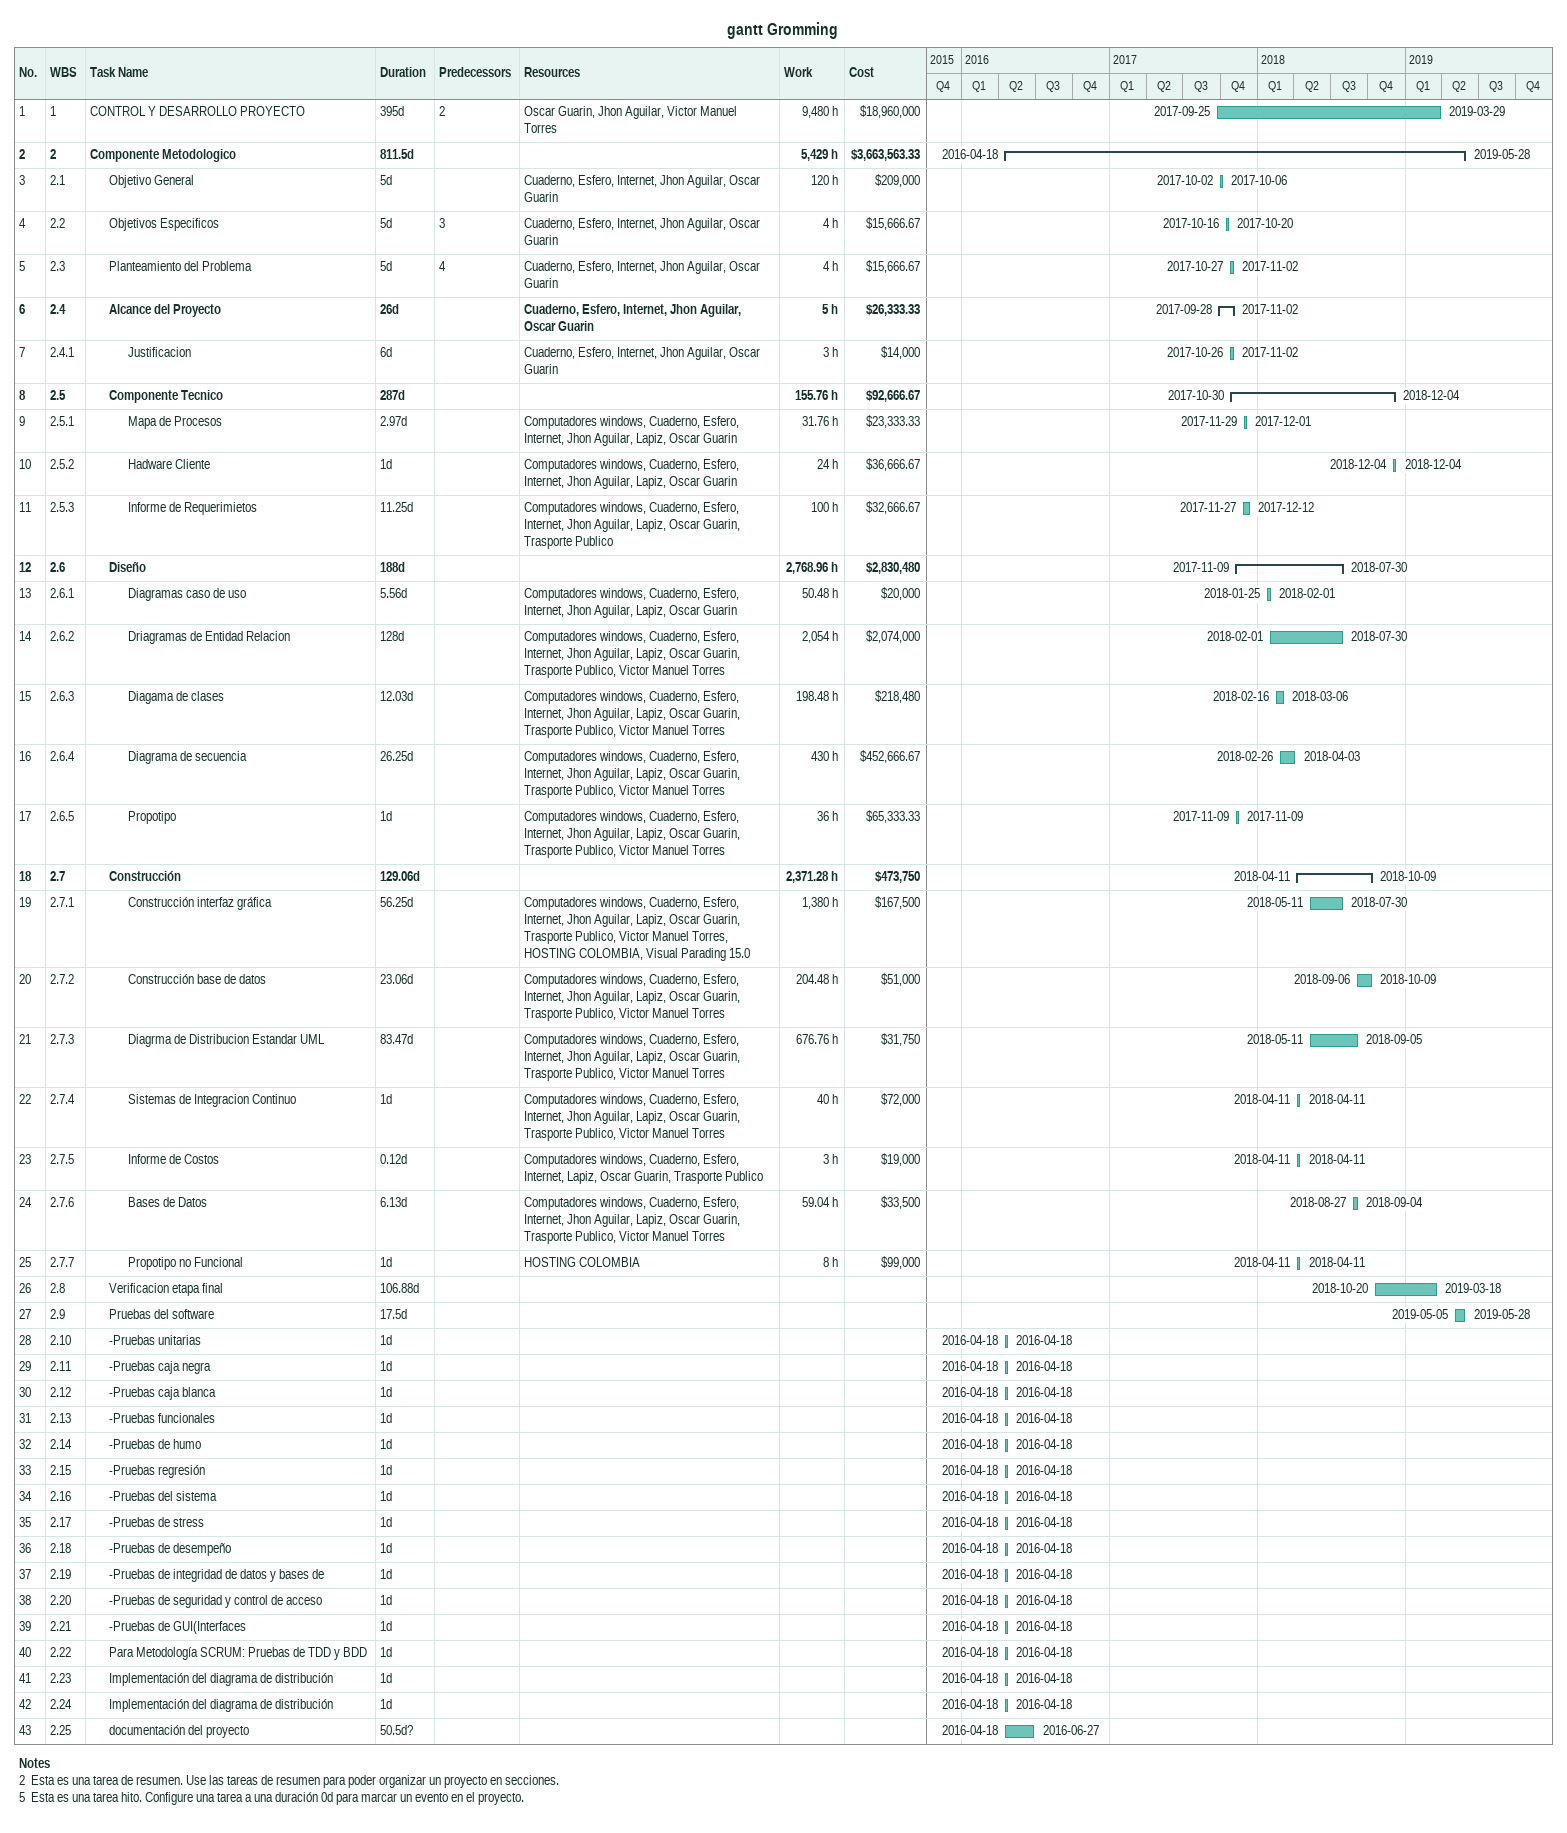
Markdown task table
gantt Gromming

| ID | WBS | Task | Duration | Start | Finish | Predecessors | Resources | Work (h) | Cost ($) |
|---|---|---|---|---|---|---|---|---|---|
| 1 | 1 | CONTROL Y DESARROLLO PROYECTO | 395d | 2017-09-25 | 2019-03-29 | 2 | Oscar Guarin, Jhon Aguilar, Victor Manuel Torres | 9480 | 18960000 |
| 2 | 2 | **Componente Metodologico** | 811.5d | 2016-04-18 | 2019-05-28 |  |  | 5429 | 3663563.33 |
| 3 | 2.1 | Objetivo General | 5d | 2017-10-02 | 2017-10-06 |  | Cuaderno, Esfero, Internet, Jhon Aguilar, Oscar Guarin | 120 | 209000 |
| 4 | 2.2 | Objetivos Especificos | 5d | 2017-10-16 | 2017-10-20 | 3 | Cuaderno, Esfero, Internet, Jhon Aguilar, Oscar Guarin | 4 | 15666.67 |
| 5 | 2.3 | Planteamiento del Problema | 5d | 2017-10-27 | 2017-11-02 | 4 | Cuaderno, Esfero, Internet, Jhon Aguilar, Oscar Guarin | 4 | 15666.67 |
| 6 | 2.4 | **Alcance del Proyecto** | 26d | 2017-09-28 | 2017-11-02 |  | Cuaderno, Esfero, Internet, Jhon Aguilar, Oscar Guarin | 5 | 26333.33 |
| 7 | 2.4.1 | Justificacion | 6d | 2017-10-26 | 2017-11-02 |  | Cuaderno, Esfero, Internet, Jhon Aguilar, Oscar Guarin | 3 | 14000 |
| 8 | 2.5 | **Componente Tecnico** | 287d | 2017-10-30 | 2018-12-04 |  |  | 155.76 | 92666.67 |
| 9 | 2.5.1 | Mapa de Procesos | 2.97d | 2017-11-29 | 2017-12-01 |  | Computadores windows, Cuaderno, Esfero, Internet, Jhon Aguilar, Lapiz, Oscar Guarin | 31.76 | 23333.33 |
| 10 | 2.5.2 | Hadware Cliente | 1d | 2018-12-04 | 2018-12-04 |  | Computadores windows, Cuaderno, Esfero, Internet, Jhon Aguilar, Lapiz, Oscar Guarin | 24 | 36666.67 |
| 11 | 2.5.3 | Informe de Requerimietos | 11.25d | 2017-11-27 | 2017-12-12 |  | Computadores windows, Cuaderno, Esfero, Internet, Jhon Aguilar, Lapiz, Oscar Guarin, Trasporte Publico | 100 | 32666.67 |
| 12 | 2.6 | **Diseño** | 188d | 2017-11-09 | 2018-07-30 |  |  | 2768.96 | 2830480 |
| 13 | 2.6.1 | Diagramas caso de uso | 5.56d | 2018-01-25 | 2018-02-01 |  | Computadores windows, Cuaderno, Esfero, Internet, Jhon Aguilar, Lapiz, Oscar Guarin | 50.48 | 20000 |
| 14 | 2.6.2 | Driagramas de Entidad Relacion | 128d | 2018-02-01 | 2018-07-30 |  | Computadores windows, Cuaderno, Esfero, Internet, Jhon Aguilar, Lapiz, Oscar Guarin, Trasporte Publico, Victor Manuel Torres | 2054 | 2074000 |
| 15 | 2.6.3 | Diagama de clases | 12.03d | 2018-02-16 | 2018-03-06 |  | Computadores windows, Cuaderno, Esfero, Internet, Jhon Aguilar, Lapiz, Oscar Guarin, Trasporte Publico, Victor Manuel Torres | 198.48 | 218480 |
| 16 | 2.6.4 | Diagrama de secuencia | 26.25d | 2018-02-26 | 2018-04-03 |  | Computadores windows, Cuaderno, Esfero, Internet, Jhon Aguilar, Lapiz, Oscar Guarin, Trasporte Publico, Victor Manuel Torres | 430 | 452666.67 |
| 17 | 2.6.5 | Propotipo | 1d | 2017-11-09 | 2017-11-09 |  | Computadores windows, Cuaderno, Esfero, Internet, Jhon Aguilar, Lapiz, Oscar Guarin, Trasporte Publico, Victor Manuel Torres | 36 | 65333.33 |
| 18 | 2.7 | **Construcción** | 129.06d | 2018-04-11 | 2018-10-09 |  |  | 2371.28 | 473750 |
| 19 | 2.7.1 | Construcción interfaz gráfica | 56.25d | 2018-05-11 | 2018-07-30 |  | Computadores windows, Cuaderno, Esfero, Internet, Jhon Aguilar, Lapiz, Oscar Guarin, Trasporte Publico, Victor Manuel Torres, HOSTING COLOMBIA, Visual Parading 15.0 | 1380 | 167500 |
| 20 | 2.7.2 | Construcción base de datos | 23.06d | 2018-09-06 | 2018-10-09 |  | Computadores windows, Cuaderno, Esfero, Internet, Jhon Aguilar, Lapiz, Oscar Guarin, Trasporte Publico, Victor Manuel Torres | 204.48 | 51000 |
| 21 | 2.7.3 | Diagrma de Distribucion Estandar UML | 83.47d | 2018-05-11 | 2018-09-05 |  | Computadores windows, Cuaderno, Esfero, Internet, Jhon Aguilar, Lapiz, Oscar Guarin, Trasporte Publico, Victor Manuel Torres | 676.76 | 31750 |
| 22 | 2.7.4 | Sistemas de Integracion Continuo | 1d | 2018-04-11 | 2018-04-11 |  | Computadores windows, Cuaderno, Esfero, Internet, Jhon Aguilar, Lapiz, Oscar Guarin, Trasporte Publico, Victor Manuel Torres | 40 | 72000 |
| 23 | 2.7.5 | Informe de Costos | 0.12d | 2018-04-11 | 2018-04-11 |  | Computadores windows, Cuaderno, Esfero, Internet, Lapiz, Oscar Guarin, Trasporte Publico | 3 | 19000 |
| 24 | 2.7.6 | Bases de Datos | 6.13d | 2018-08-27 | 2018-09-04 |  | Computadores windows, Cuaderno, Esfero, Internet, Jhon Aguilar, Lapiz, Oscar Guarin, Trasporte Publico, Victor Manuel Torres | 59.04 | 33500 |
| 25 | 2.7.7 | Propotipo no Funcional | 1d | 2018-04-11 | 2018-04-11 |  | HOSTING COLOMBIA | 8 | 99000 |
| 26 | 2.8 | Verificacion etapa final | 106.88d | 2018-10-20 | 2019-03-18 |  |  |  |  |
| 27 | 2.9 | Pruebas del software | 17.5d | 2019-05-05 | 2019-05-28 |  |  |  |  |
| 28 | 2.10 | -Pruebas unitarias | 1d | 2016-04-18 | 2016-04-18 |  |  |  |  |
| 29 | 2.11 | -Pruebas caja negra | 1d | 2016-04-18 | 2016-04-18 |  |  |  |  |
| 30 | 2.12 | -Pruebas caja blanca | 1d | 2016-04-18 | 2016-04-18 |  |  |  |  |
| 31 | 2.13 | -Pruebas funcionales | 1d | 2016-04-18 | 2016-04-18 |  |  |  |  |
| 32 | 2.14 | -Pruebas de humo | 1d | 2016-04-18 | 2016-04-18 |  |  |  |  |
| 33 | 2.15 | -Pruebas regresión | 1d | 2016-04-18 | 2016-04-18 |  |  |  |  |
| 34 | 2.16 | -Pruebas del sistema | 1d | 2016-04-18 | 2016-04-18 |  |  |  |  |
| 35 | 2.17 | -Pruebas de stress | 1d | 2016-04-18 | 2016-04-18 |  |  |  |  |
| 36 | 2.18 | -Pruebas de desempeño | 1d | 2016-04-18 | 2016-04-18 |  |  |  |  |
| 37 | 2.19 | -Pruebas de integridad de datos y bases de | 1d | 2016-04-18 | 2016-04-18 |  |  |  |  |
| 38 | 2.20 | -Pruebas de seguridad y control de acceso | 1d | 2016-04-18 | 2016-04-18 |  |  |  |  |
| 39 | 2.21 | -Pruebas de GUI(Interfaces | 1d | 2016-04-18 | 2016-04-18 |  |  |  |  |
| 40 | 2.22 | Para Metodología SCRUM: Pruebas de TDD y BDD | 1d | 2016-04-18 | 2016-04-18 |  |  |  |  |
| 41 | 2.23 | Implementación del diagrama de distribución | 1d | 2016-04-18 | 2016-04-18 |  |  |  |  |
| 42 | 2.24 | Implementación del diagrama de distribución | 1d | 2016-04-18 | 2016-04-18 |  |  |  |  |
| 43 | 2.25 | documentación del proyecto | 50.5d? | 2016-04-18 | 2016-06-27 |  |  |  |  |

Notes
- 2: Esta es una tarea de resumen. Use las tareas de resumen para poder organizar un proyecto en secciones.
- 5: Esta es una tarea hito. Configure una tarea a una duración 0d para marcar un evento en el proyecto.
